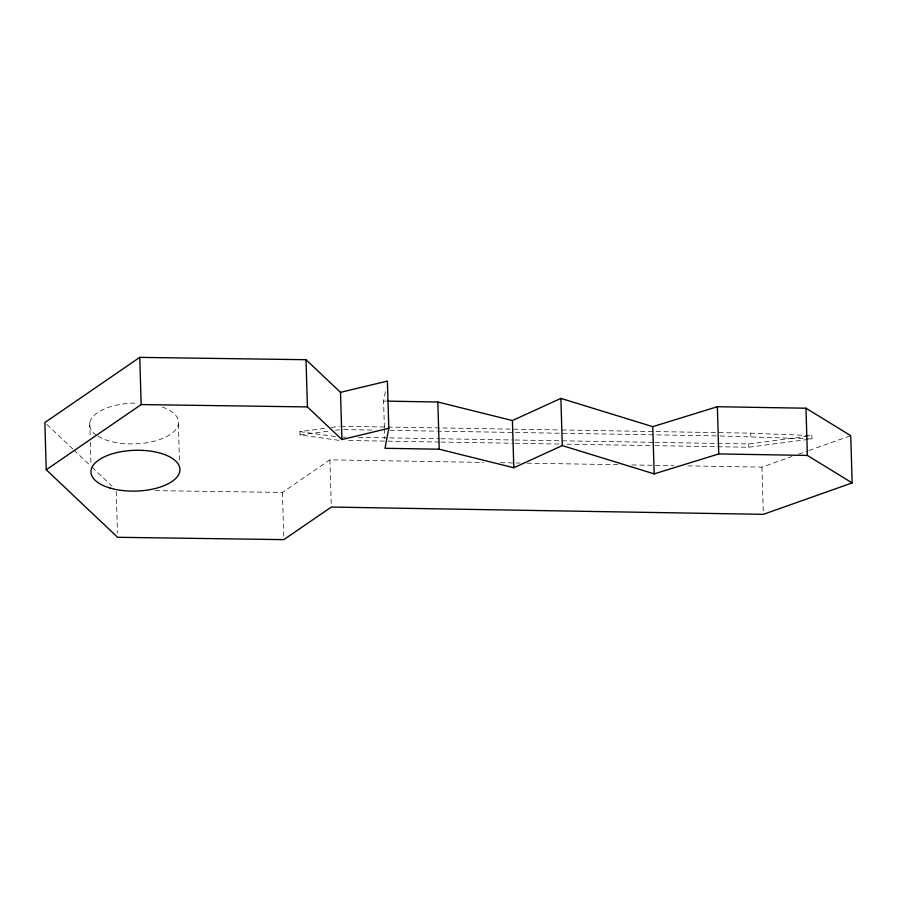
<?xml version="1.0" encoding="UTF-8"?>
<svg xmlns="http://www.w3.org/2000/svg" width="897" height="897" viewBox="0 0 897 897"><rect width="100%" height="100%" fill="white"/><g stroke="black" fill="none" stroke-linecap="round" stroke-linejoin="round"><path stroke-width="0.67" stroke-dasharray="4.49 3.36" d="M384.376 427.465L383.591 401.082L385.632 390.408M155.316 490.637L282.443 492.431L329.905 459.836L483.707 462.437M687.842 465.879L761.945 467.135L791.984 456.495M798.509 454.185L807.659 450.956M808.959 450.485L850.748 435.695M338.887 440.326L300.058 434.933L299.957 431.636L325.858 428.228M331.307 427.51L339.481 426.434M300.058 434.933L330.04 430.986M335.489 430.268L339.582 429.73M654.956 442.367L748.681 443.959L811.942 435.617L812.032 438.913L748.782 447.244L655.045 445.663M383.591 401.082L386.372 401.127M340.849 426.254L560.479 429.955M561.881 429.988L750.733 433.173L811.942 435.617M343.742 429.596L373.118 430.089M389.903 430.369L718.654 435.92M720.056 435.942L812.032 438.913M342.99 437.108L345.782 437.153M358.374 437.366L439.519 438.734M440.909 438.756L513.656 439.99M515.057 440.012L653.554 442.344M348.686 440.494L439.608 442.03M441.01 442.053L513.757 443.275M515.158 443.309L559.919 444.06M566.915 444.172L653.655 445.641M500.481 462.717L520.058 463.043M527.055 463.166L619.334 464.724M631.914 464.938L673.86 465.644M299.957 431.636L337.407 436.839M46.857 424.449L72.982 449.173M73.991 450.126L91.068 466.294M92.077 467.247L112.17 486.275M761.945 467.135L763.313 512.949M750.733 433.173L750.834 436.469M748.681 443.959L748.782 447.244M384.421 428.856L384.712 438.577M329.905 459.836L331.262 505.661M282.443 492.431L283.766 536.866M178.368 424.236L179.523 463.11M116.229 491.466L117.473 533.121M89.745 422.734L90.16 436.626M90.317 442.176L90.978 464.399M162.222 407.025A44.502 20.407 -1.7 0 1 164.308 437.747A44.502 20.407 -1.7 0 1 97.616 436.054M96.528 435.325A44.502 20.407 -1.7 0 1 96.035 413.775A44.502 20.407 -1.7 0 1 137.947 403.056"/><path stroke-width="1.35" d="M852.15 482.911L763.347 514.34L331.307 507.052L283.844 539.635L117.597 537.292L46.252 469.759L44.85 422.543L139.764 357.365L306.023 359.708L340.501 392.348L387.403 381.068L388.805 428.273L384.992 448.287L439.227 449.206L513.802 467.752L562.284 445.596L654.16 473.874L718.755 453.927L807.378 455.429L852.15 482.911L850.748 435.695L805.977 408.213L717.353 406.722L652.758 426.658L560.883 398.38L512.4 420.547L437.826 402.002L387.762 401.15M46.252 469.759L141.165 404.569L307.424 406.924L341.903 439.564L388.805 428.273M805.977 408.213L807.378 455.429M717.353 406.722L718.755 453.927M652.758 426.658L654.16 473.874M560.883 398.38L562.284 445.596M512.4 420.547L513.802 467.752M437.826 402.002L439.227 449.206M340.501 392.348L341.903 439.564M306.023 359.708L307.424 406.924M139.764 357.365L141.165 404.569M109.927 488.013A44.502 20.407 -1.7 0 0 179.77 471.441A44.502 20.407 -1.7 0 0 116.666 452.626A44.502 20.407 -1.7 0 0 109.927 488.013"/></g></svg>
